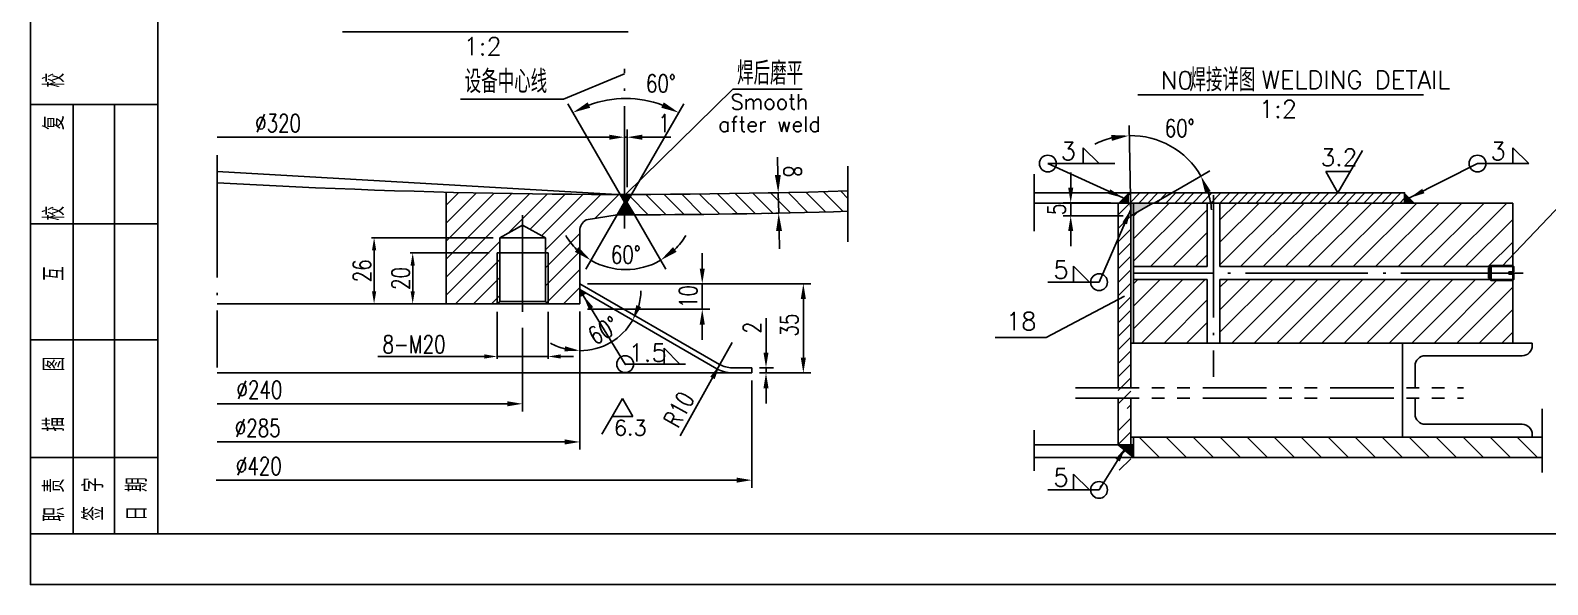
# Model space of a CAD drawing. Extents: x 1512 to 4800, y -77 to 764.
# Drawn here: x 1512.3 to 1810.2, y -76.5 to 32.4 of the extents above; entities that cross this region are included whole.
import ezdxf

# ---------------------------------------------------------------- set-up
doc = ezdxf.new("R2010")
doc.units = 0
doc.header["$MEASUREMENT"] = 0
for name, pattern in [('ACAD_ISO02W100', [15, 12, -3]), ('ACAD_ISO04W100', [30.5, 24, -3, 0.5, -3]), ('PHANTOMX2', [5, 2.5, -0.5, 0.5, -0.5, 0.5, -0.5])]:
    doc.linetypes.add(name, pattern=pattern)
doc.layers.get('0').update_dxf_attribs({"linetype": 'CONTINUOUS'})
doc.layers.get('DEFPOINTS').update_dxf_attribs({"linetype": 'CONTINUOUS'})
for name, color, linetype in [('1', 1, 'CONTINUOUS'), ('2', 2, 'ACAD_ISO04W100'), ('3', 3, 'ACAD_ISO02W100'), ('4', 6, 'PHANTOMX2')]:
    doc.layers.add(name, color=color, linetype=linetype)
doc.styles.add('ACANSTS', font='romans.shx', dxfattribs={"height": 1, "bigfont": 'gbcbig.shx'})
doc.styles.add('HZ5', font='romans.shx', dxfattribs={"width": 0.75, "bigfont": 'hz5.shx'})
doc.dimstyles.new('2', dxfattribs={"dimtxt": 3.5, "dimasz": 2.5, "dimexe": 0.5, "dimexo": 0.5, "dimtad": 1, "dimdec": 0, "dimlfac": 2, "dimzin": 0, "dimdsep": 46, "dimtxsty": 'HZ5', "dimcen": 0, "dimadec": 0, "dimazin": 0, "dimtfac": 0.857143, "dimtdec": 0, "dimtmove": 0, "dimatfit": 0, "dimfxl": 0, "dimtvp": 1.5, "dimtolj": 1, "dimtzin": 0, "dimarcsym": 0})
doc.dimstyles.get("Standard").update_dxf_attribs({"dimtxt": 3.5, "dimasz": 3, "dimexe": 2, "dimexo": 0, "dimgap": 1, "dimtad": 1, "dimdec": 0, "dimlfac": 20, "dimzin": 0, "dimdsep": 46, "dimtxsty": 'HZ5', "dimcen": 1, "dimadec": 0, "dimazin": 0, "dimtfac": 1, "dimtdec": 0, "dimtmove": 2, "dimatfit": 3, "dimfxl": 0, "dimtolj": 1, "dimtzin": 0, "dimarcsym": 0})
doc.dimstyles.new('STANDARD$0', dxfattribs={"dimtxt": 3.5, "dimasz": 3.5, "dimexe": 2, "dimexo": 0, "dimgap": 1.2, "dimtad": 1, "dimdec": 4, "dimzin": 0, "dimdsep": 46, "dimtxsty": 'HZ5', "dimcen": 0.09, "dimadec": 0, "dimazin": 0, "dimtfac": 0.857143, "dimtdec": 4, "dimtofl": 0, "dimtmove": 2, "dimatfit": 3, "dimfxl": 0, "dimtolj": 1, "dimtzin": 0, "dimarcsym": 0})
doc.dimstyles.new('STANDARD$2', dxfattribs={"dimscale": 0, "dimtxt": 3.5, "dimasz": 3.5, "dimexe": 2, "dimexo": 0, "dimgap": 1.2, "dimtad": 1, "dimtih": 1, "dimtoh": 1, "dimdec": 4, "dimzin": 0, "dimdsep": 46, "dimtxsty": 'HZ5', "dimcen": 0, "dimadec": 4, "dimazin": 0, "dimtfac": 0.857143, "dimtdec": 4, "dimtofl": 0, "dimtmove": 2, "dimatfit": 3, "dimfxl": 0, "dimtolj": 1, "dimtzin": 0, "dimarcsym": 0})

# ---------------------------------------------------------------- blocks, each defined once
blk = doc.blocks.new('*D251')
at = {"color": 0, "linetype": 'ByBlock', "ltscale": 5}
for p, q in [((1659.65, 40.45), (1659.65, 51.69)), ((1579.65, 50.19), (1656.65, 50.19))]:
    blk.add_line(p, q, dxfattribs=at)
blk.add_solid([(1656.65, 50.69), (1656.65, 49.69), (1659.65, 50.19)], dxfattribs=at)
at = {"layer": 'DEFPOINTS', "color": 0, "linetype": 'ByBlock', "ltscale": 5}
for p in [(1659.65, 50.19), (1579.65, 42.2), (1659.65, 38.95)]:
    blk.add_point(p, dxfattribs=at)
at = {"color": 0, "linetype": 'ByBlock', "ltscale": 5, "insert": (1591.64, 52.94), "char_height": 3.5, "attachment_point": 5, "style": 'HZ5'}
blk.add_mtext('\\A1;∅320', dxfattribs=at)
blk = doc.blocks.new('_NONE')
at = {"color": 0, "linetype": 'ByBlock', "ltscale": 5}
blk.add_circle((0, 0), 0.25, dxfattribs=at)
blk = doc.blocks.new('*D248')
at = {"color": 0, "linetype": 'ByBlock', "ltscale": 5}
for p, q in [((1684.65, 2.4), (1684.65, -18.66)), ((1579.48, -17.16), (1681.65, -17.16))]:
    blk.add_line(p, q, dxfattribs=at)
blk.add_solid([(1681.65, -16.66), (1681.65, -17.66), (1684.65, -17.16)], dxfattribs=at)
at = {"layer": 'DEFPOINTS', "color": 0, "linetype": 'ByBlock', "ltscale": 5}
for p in [(1684.65, 3.9), (1579.48, -17.16), (1684.65, -17.16)]:
    blk.add_point(p, dxfattribs=at)
at = {"color": 0, "linetype": 'ByBlock', "ltscale": 5, "insert": (1587.86, -14.41), "char_height": 3.5, "attachment_point": 5, "style": 'HZ5'}
blk.add_mtext('\\A1;∅420', dxfattribs=at)
blk = doc.blocks.new('*D247')
at = {"color": 0, "linetype": 'ByBlock', "ltscale": 5}
for p, q in [((1639.65, 12.76), (1639.65, -3.67)), ((1579.65, -2.17), (1636.65, -2.17))]:
    blk.add_line(p, q, dxfattribs=at)
blk.add_solid([(1636.65, -1.67), (1636.65, -2.67), (1639.65, -2.17)], dxfattribs=at)
at = {"layer": 'DEFPOINTS', "color": 0, "linetype": 'ByBlock', "ltscale": 5}
for p in [(1639.65, 14.26), (1579.65, -2.17), (1639.65, -2.17)]:
    blk.add_point(p, dxfattribs=at)
at = {"color": 0, "linetype": 'ByBlock', "ltscale": 5, "insert": (1587.98, 0.58), "char_height": 3.5, "attachment_point": 5, "style": 'HZ5'}
blk.add_mtext('\\A1;∅240', dxfattribs=at)
blk = doc.blocks.new('*D242')
at = {"color": 0, "linetype": 'ByBlock', "ltscale": 5}
for p, q in [((1650.9, 15.95), (1650.9, -11.16)), ((1579.65, -9.66), (1647.9, -9.66))]:
    blk.add_line(p, q, dxfattribs=at)
blk.add_solid([(1647.9, -9.16), (1647.9, -10.16), (1650.9, -9.66)], dxfattribs=at)
at = {"layer": 'DEFPOINTS', "color": 0, "linetype": 'ByBlock', "ltscale": 5}
for p in [(1650.9, 17.45), (1579.65, -9.66), (1650.9, -9.66)]:
    blk.add_point(p, dxfattribs=at)
at = {"color": 0, "linetype": 'ByBlock', "ltscale": 5, "insert": (1587.64, -6.91), "char_height": 3.5, "attachment_point": 5, "style": 'HZ5'}
blk.add_mtext('\\A1;∅285', dxfattribs=at)
blk = doc.blocks.new('*D246')
at = {"color": 0, "linetype": 'ByBlock', "ltscale": 5}
for p, q in [((1634.65, 15.9), (1634.65, 6.63)), ((1644.65, 15.9), (1644.65, 6.63)), ((1632.15, 7.13), (1611.21, 7.13)), ((1644.65, 7.13), (1634.65, 7.13)), ((1647.15, 7.13), (1649.65, 7.13))]:
    blk.add_line(p, q, dxfattribs=at)
for points in [[(1632.15, 7.54), (1632.15, 6.71), (1634.65, 7.13)], [(1647.15, 7.54), (1647.15, 6.71), (1644.65, 7.13)]]:
    blk.add_solid(points, dxfattribs=at)
at = {"layer": 'DEFPOINTS', "color": 0, "linetype": 'ByBlock', "ltscale": 5}
for p in [(1634.65, 16.4), (1644.65, 16.4), (1644.65, 7.13)]:
    blk.add_point(p, dxfattribs=at)
at = {"color": 0, "linetype": 'ByBlock', "ltscale": 5, "insert": (1618.33, 9.5), "char_height": 3.5, "attachment_point": 5, "style": 'HZ5'}
blk.add_mtext('\\A1;8-M20', dxfattribs=at)
blk = doc.blocks.new('*D245')
at = {"color": 0, "linetype": 'ByBlock', "ltscale": 5}
blk.add_line((1650.9, 14.9), (1650.9, 6.76), dxfattribs=at)
for start, end in [(344.3776, 358.7548), (270, 330.0003), (241.2455, 255.6227)]:
    blk.add_arc((1650.9, 20.25), 11.99, start, end, dxfattribs=at)
for points in [[(1662.9, 16.83), (1661.98, 17.22), (1661.28, 14.26)], [(1647.98, 9.13), (1647.86, 8.14), (1650.9, 8.26)]]:
    blk.add_solid(points, dxfattribs=at)
at = {"layer": 'DEFPOINTS', "color": 0, "linetype": 'ByBlock', "ltscale": 5}
for p in [(1650.9, 28.51), (1650.9, 20.25), (1650.9, 16.4), (1655, 8.99), (1677.82, 4.71)]:
    blk.add_point(p, dxfattribs=at)
at = {"color": 0, "linetype": 'ByBlock', "ltscale": 5, "insert": (1655.52, 12.25), "char_height": 3.5, "attachment_point": 5, "rotation": 30.0211, "style": 'HZ5'}
blk.add_mtext('\\A1;60°', dxfattribs=at)
blk = doc.blocks.new('*D244')
at = {"color": 0, "linetype": 'ByBlock', "ltscale": 5}
for p, q in [((1674.92, 24.4), (1674.92, 27.4)), ((1652.4, 21.4), (1676.42, 21.4)), ((1674.92, 16.4), (1674.92, 21.4)), ((1652.4, 16.4), (1676.42, 16.4)), ((1674.92, 13.4), (1674.92, 10.4))]:
    blk.add_line(p, q, dxfattribs=at)
for points in [[(1674.42, 24.4), (1675.42, 24.4), (1674.92, 21.4)], [(1674.42, 13.4), (1675.42, 13.4), (1674.92, 16.4)]]:
    blk.add_solid(points, dxfattribs=at)
at = {"layer": 'DEFPOINTS', "color": 0, "linetype": 'ByBlock', "ltscale": 5}
for p in [(1650.9, 21.4), (1674.92, 21.4), (1650.9, 16.4)]:
    blk.add_point(p, dxfattribs=at)
at = {"color": 0, "linetype": 'ByBlock', "ltscale": 5, "insert": (1672.17, 18.9), "char_height": 3.5, "attachment_point": 5, "rotation": 90, "style": 'HZ5'}
blk.add_mtext('\\A1;10', dxfattribs=at)
blk = doc.blocks.new('*D243')
at = {"color": 0, "linetype": 'ByBlock', "ltscale": 5}
for p, q in [((1652.4, 21.4), (1696.27, 21.4)), ((1694.77, 18.4), (1694.77, 6.9)), ((1686.15, 3.9), (1696.27, 3.9))]:
    blk.add_line(p, q, dxfattribs=at)
for points in [[(1694.27, 18.4), (1695.27, 18.4), (1694.77, 21.4)], [(1694.27, 6.9), (1695.27, 6.9), (1694.77, 3.9)]]:
    blk.add_solid(points, dxfattribs=at)
at = {"layer": 'DEFPOINTS', "color": 0, "linetype": 'ByBlock', "ltscale": 5}
for p in [(1650.9, 21.4), (1684.65, 3.9), (1694.77, 3.9)]:
    blk.add_point(p, dxfattribs=at)
at = {"color": 0, "linetype": 'ByBlock', "ltscale": 5, "insert": (1692.02, 13.29), "char_height": 3.5, "attachment_point": 5, "rotation": 90, "style": 'HZ5'}
blk.add_mtext('\\A1;35', dxfattribs=at)
blk = doc.blocks.new('*D250')
at = {"color": 0, "linetype": 'ByBlock', "ltscale": 5}
for p in [(1680.82, 9.9), (1670.61, -8.45)]:
    blk.add_line(p, (1678.39, 5.53), dxfattribs=at)
blk.add_solid([(1676.49, 3.16), (1677.36, 2.67), (1678.39, 5.53)], dxfattribs=at)
at = {"layer": 'DEFPOINTS', "color": 0, "linetype": 'ByBlock', "ltscale": 5}
for p in [(1680.82, 9.9), (1678.39, 5.53)]:
    blk.add_point(p, dxfattribs=at)
at = {"color": 0, "linetype": 'ByBlock', "ltscale": 5, "insert": (1670.33, -3.29), "char_height": 3.5, "attachment_point": 5, "rotation": 60.9198, "style": 'HZ5'}
blk.add_mtext('\\A1;R10', dxfattribs=at)
blk = doc.blocks.new('*D249')
at = {"color": 0, "linetype": 'ByBlock', "ltscale": 5}
for p, q in [((1687.44, 7.9), (1687.44, 14.65)), ((1686.15, 4.9), (1688.94, 4.9)), ((1686.15, 3.9), (1688.94, 3.9)), ((1687.44, 3.9), (1687.44, 4.9)), ((1687.44, 0.9), (1687.44, -2.1))]:
    blk.add_line(p, q, dxfattribs=at)
for points in [[(1686.94, 7.9), (1687.94, 7.9), (1687.44, 4.9)], [(1686.94, 0.9), (1687.94, 0.9), (1687.44, 3.9)]]:
    blk.add_solid(points, dxfattribs=at)
at = {"layer": 'DEFPOINTS', "color": 0, "linetype": 'ByBlock', "ltscale": 5}
for p in [(1684.65, 4.9), (1684.65, 3.9), (1687.44, 4.9)]:
    blk.add_point(p, dxfattribs=at)
at = {"color": 0, "linetype": 'ByBlock', "ltscale": 5, "insert": (1684.69, 12.78), "char_height": 3.5, "attachment_point": 5, "rotation": 90, "style": 'HZ5'}
blk.add_mtext('\\A1;2', dxfattribs=at)
blk = doc.blocks.new('*D258')
at = {"color": 0, "linetype": 'ByBlock', "ltscale": 5}
for p, q in [((1658.78, 38.95), (1648.5, 56.75)), ((1661.01, 38.95), (1671.29, 56.75))]:
    blk.add_line(p, q, dxfattribs=at)
blk.add_arc((1659.9, 37.02), 20.79, 69.6589, 110.3411, dxfattribs=at)
for points in [[(1652.92, 55.98), (1652.42, 57.04), (1649.5, 55.02)], [(1667.37, 57.04), (1666.87, 55.98), (1670.29, 55.02)]]:
    blk.add_solid(points, dxfattribs=at)
at = {"layer": 'DEFPOINTS', "color": 0, "linetype": 'ByBlock', "ltscale": 5}
for p in [(1656.29, 57.49), (1658.78, 38.95), (1661.01, 38.95), (1659.65, 37.45), (1660.15, 37.45)]:
    blk.add_point(p, dxfattribs=at)
at = {"color": 0, "linetype": 'ByBlock', "ltscale": 5, "insert": (1666.8, 60.76), "char_height": 3.5, "attachment_point": 5, "style": 'HZ5'}
blk.add_mtext('\\A1;60°', dxfattribs=at)
blk = doc.blocks.new('*D257')
at = {"color": 0, "linetype": 'ByBlock', "ltscale": 5}
for p, q in [((1659.65, 40.18), (1659.65, 51.69)), ((1660.15, 40.37), (1660.15, 51.69)), ((1656.65, 50.19), (1653.65, 50.19)), ((1659.65, 50.19), (1660.15, 50.19)), ((1663.15, 50.19), (1668.77, 50.19))]:
    blk.add_line(p, q, dxfattribs=at)
for points in [[(1656.65, 50.69), (1656.65, 49.69), (1659.65, 50.19)], [(1663.15, 50.69), (1663.15, 49.69), (1660.15, 50.19)]]:
    blk.add_solid(points, dxfattribs=at)
at = {"layer": 'DEFPOINTS', "color": 0, "linetype": 'ByBlock', "ltscale": 5}
for p in [(1659.65, 50.19), (1660.15, 38.87), (1659.65, 38.68)]:
    blk.add_point(p, dxfattribs=at)
at = {"color": 0, "linetype": 'ByBlock', "ltscale": 5, "insert": (1667.46, 52.94), "char_height": 3.5, "attachment_point": 5, "style": 'HZ5'}
blk.add_mtext('\\A1;1', dxfattribs=at)
blk = doc.blocks.new('*D264')
at = {"color": 0, "linetype": 'ByBlock', "ltscale": 5}
for p, q in [((1658.2, 34.95), (1652.04, 24.28)), ((1661.59, 34.95), (1667.75, 24.28))]:
    blk.add_line(p, q, dxfattribs=at)
for start, end in [(210.6716, 225.3358), (314.6642, 329.3284), (240, 300)]:
    blk.add_arc((1659.9, 37.89), 13.71, start, end, dxfattribs=at)
for points in [[(1650.61, 28.6), (1649.9, 27.67), (1653.04, 26.01)], [(1669.89, 27.67), (1669.18, 28.6), (1666.75, 26.01)]]:
    blk.add_solid(points, dxfattribs=at)
at = {"layer": 'DEFPOINTS', "color": 0, "linetype": 'ByBlock', "ltscale": 5}
for p in [(1659.65, 37.45), (1660.15, 37.45), (1658.2, 34.95), (1661.59, 34.95), (1657.52, 24.38)]:
    blk.add_point(p, dxfattribs=at)
at = {"color": 0, "linetype": 'ByBlock', "ltscale": 5, "insert": (1659.9, 27.12), "char_height": 3.5, "attachment_point": 5, "style": 'HZ5'}
blk.add_mtext('\\A1;60°', dxfattribs=at)
blk = doc.blocks.new('*D265')
at = {"color": 0, "linetype": 'ByBlock', "ltscale": 5}
for p, q in [((1633.1, 27.45), (1617.57, 27.45)), ((1618.07, 24.95), (1618.07, 19.95)), ((1624.15, 17.45), (1617.57, 17.45))]:
    blk.add_line(p, q, dxfattribs=at)
for points in [[(1617.65, 24.95), (1618.49, 24.95), (1618.07, 27.45)], [(1617.65, 19.95), (1618.49, 19.95), (1618.07, 17.45)]]:
    blk.add_solid(points, dxfattribs=at)
at = {"layer": 'DEFPOINTS', "color": 0, "linetype": 'ByBlock', "ltscale": 5}
for p in [(1633.6, 27.45), (1618.07, 17.45), (1624.65, 17.45)]:
    blk.add_point(p, dxfattribs=at)
at = {"color": 0, "linetype": 'ByBlock', "ltscale": 5, "insert": (1615.7, 22.45), "char_height": 3.5, "attachment_point": 5, "rotation": 90, "style": 'HZ5'}
blk.add_mtext('\\A1;20', dxfattribs=at)
blk = doc.blocks.new('*D252')
at = {"color": 0, "linetype": 'ByBlock', "ltscale": 5}
for p, q in [((1633.85, 30.45), (1609.99, 30.45)), ((1610.49, 19.95), (1610.49, 27.95)), ((1624.15, 17.45), (1609.99, 17.45))]:
    blk.add_line(p, q, dxfattribs=at)
for points in [[(1610.08, 27.95), (1610.91, 27.95), (1610.49, 30.45)], [(1610.08, 19.95), (1610.91, 19.95), (1610.49, 17.45)]]:
    blk.add_solid(points, dxfattribs=at)
at = {"layer": 'DEFPOINTS', "color": 0, "linetype": 'ByBlock', "ltscale": 5}
for p in [(1610.49, 30.45), (1634.35, 30.45), (1624.65, 17.45)]:
    blk.add_point(p, dxfattribs=at)
at = {"color": 0, "linetype": 'ByBlock', "ltscale": 5, "insert": (1608.12, 23.95), "char_height": 3.5, "attachment_point": 5, "rotation": 90, "style": 'HZ5'}
blk.add_mtext('\\A1;26', dxfattribs=at)
blk = doc.blocks.new('*D263')
at = {"color": 0, "linetype": 'ByBlock', "ltscale": 5}
for p, q in [((1689.76, 42.78), (1689.69, 46.28)), ((1689.84, 39.28), (1687.84, 39.24)), ((1689.84, 39.28), (1689.93, 35.28)), ((1689.93, 35.28), (1687.93, 35.24)), ((1690, 31.78), (1690.08, 28.28))]:
    blk.add_line(p, q, dxfattribs=at)
for points in [[(1690.35, 42.79), (1689.18, 42.77), (1689.84, 39.28)], [(1690.58, 31.79), (1689.42, 31.77), (1689.93, 35.28)]]:
    blk.add_solid(points, dxfattribs=at)
at = {"layer": 'DEFPOINTS', "color": 0, "linetype": 'ByBlock', "ltscale": 5}
for p in [(1689.84, 39.28), (1689.93, 35.28), (1689.93, 35.28)]:
    blk.add_point(p, dxfattribs=at)
at = {"color": 0, "linetype": 'ByBlock', "ltscale": 5, "insert": (1692.67, 43.48), "char_height": 3.5, "attachment_point": 5, "rotation": 271.2357, "style": 'HZ5'}
blk.add_mtext('\\A1;8', dxfattribs=at)
blk = doc.blocks.new('*D277')
at = {"color": 0, "linetype": 'ByBlock', "ltscale": 5}
for p, q in [((1592.78, 178.18), (1592.78, 181.18)), ((1600.58, 175.18), (1591.28, 175.18)), ((1592.78, 175.18), (1592.78, 172.68)), ((1603.08, 172.68), (1591.28, 172.68)), ((1592.78, 169.68), (1592.78, 166.68))]:
    blk.add_line(p, q, dxfattribs=at)
for points in [[(1592.28, 178.18), (1593.28, 178.18), (1592.78, 175.18)], [(1592.28, 169.68), (1593.28, 169.68), (1592.78, 172.68)]]:
    blk.add_solid(points, dxfattribs=at)
at = {"layer": 'DEFPOINTS', "color": 0, "linetype": 'ByBlock', "ltscale": 5}
for p in [(1602.08, 175.18), (1592.78, 172.68), (1604.58, 172.68)]:
    blk.add_point(p, dxfattribs=at)
at = {"color": 0, "linetype": 'ByBlock', "ltscale": 5, "insert": (1590.03, 173.93), "char_height": 3.5, "attachment_point": 5, "rotation": 90, "style": 'HZ5'}
blk.add_mtext('\\A1;5', dxfattribs=at)
blk = doc.blocks.new('*D276')
at = {"color": 0, "linetype": 'ByBlock', "ltscale": 5}
for p, q in [((1604.58, 172.68), (1604.23, 190.41)), ((1617.21, 179.81), (1620.08, 181.47))]:
    blk.add_line(p, q, dxfattribs=at)
for start, end in [(103.7916, 116.4375), (30.0002, 91.1458), (4.7084, 17.3543)]:
    blk.add_arc((1604.59, 172.52), 15.89, start, end, dxfattribs=at)
for points in [[(1600.72, 188.53), (1600.87, 187.38), (1604.27, 188.41)], [(1619.22, 177.03), (1620.29, 177.5), (1618.35, 180.47)]]:
    blk.add_solid(points, dxfattribs=at)
at = {"layer": 'DEFPOINTS', "color": 0, "linetype": 'ByBlock', "ltscale": 5}
for p in [(1614.72, 184.76), (1617.21, 179.81), (1609.19, 175.18), (1604.58, 172.68), (1605.08, 147.68)]:
    blk.add_point(p, dxfattribs=at)
at = {"color": 0, "linetype": 'ByBlock', "ltscale": 5, "insert": (1614.18, 189.86), "char_height": 3.5, "attachment_point": 5, "style": 'HZ5'}
blk.add_mtext('\\A1;60°', dxfattribs=at)

msp = doc.modelspace()

# ---------------------------------------------------------------- hatches: boundary and pattern name
at = {"ltscale": 5}
h = msp.add_hatch(dxfattribs=at)
h.set_pattern_fill('ANSI31', color=256, scale=20, style=0)
h.set_pattern_definition([(45, (-86.0133, 382.8414), (-1.767767, 1.767767), [])])
h.paths.add_polyline_path([(1593.9260892, -21.3790499), (1603.9260892, -21.3790499), (1603.9260892, -11.3790499), (1604.4260892, -11.3790499), (1604.4260892, -8.3790499), (1608.9260892, -5.9255499), (1613.4260892, -8.3790499), (1613.4260892, -11.3790499), (1613.9260892, -11.3790499), (1613.9260892, -21.3790499), (1620.1760892, -21.3790499), (1620.1760892, -7.0404128, -0.2679491924), (1621.4260892, -4.8753493), (1627.4831416, -3.8783084), (1628.9260892, -1.3790499), (1628.0599091, 0.1212181, -0.0060960517), (1593.9260892, 0.5585185)])
h.paths.add_polyline_path([(1603.9260892, -21.3790499), (1604.4260892, -20.8790499), (1604.4260892, -11.3790499), (1603.9260892, -11.3790499)], flags=17)
h.paths.add_polyline_path([(1613.9260892, -11.3790499), (1613.4260892, -11.3790499), (1613.4260892, -20.8790499), (1613.9260892, -21.3790499)], flags=17)
h = msp.add_hatch(dxfattribs=at)
h.set_pattern_fill('ANSI37', color=256, style=0)
h.set_pattern_definition([(45, (-86.01328, 382.84138), (-0.088388348, 0.088388348), []), (135, (-86.01328, 382.84138), (-0.088388348, -0.088388348), [])])
h.paths.add_polyline_path([(1628.9260892, 0.1209501, -0.000154675), (1628.0599091, 0.1212181), (1628.9260892, -1.3790499)])
h.paths.add_polyline_path([(1628.9260892, -1.3790499), (1627.4831416, -3.8783084, 0.0002569352), (1628.9260892, -3.8790499)])
h.paths.add_polyline_path([(1629.4260892, -1.3790499), (1628.9260892, -1.3790499), (1628.9260892, -3.8790499, 0.0003459046), (1630.8686889, -3.877706)])
h.paths.add_polyline_path([(1630.003869, -0.3783059), (1630.2924996, 0.1216169, -0.0002440019), (1628.9260892, 0.1209501), (1628.9260892, -1.3790499), (1629.4260892, -1.3790499)])
h = msp.add_hatch(dxfattribs=at)
h.set_pattern_fill('ANSI31', color=256, scale=20, angle=90, style=0)
h.set_pattern_definition([(135, (-86.0133, 382.8414), (-1.767767, -1.767767), [])])
h.paths.add_polyline_path([(1672.8022624, -3.1932989), (1672.8022624, 0.8086614, -0.0075924581), (1630.2924996, 0.1216169), (1629.4260892, -1.3790499), (1630.8686889, -3.877706, 0.0074682153)])
at = {"ltscale": 10}
h = msp.add_hatch(dxfattribs=at)
h.set_pattern_fill('ANSI31', color=256, scale=10, style=0)
h.set_pattern_definition([(45, (-1842.1135, -1521.2012), (-0.88388348, 0.88388348), [])])
h.paths.add_polyline_path([(1782.098257, 0.4356896), (1727.848257, 0.4356896), (1727.848257, -1.5643104), (1782.098257, -1.5643104)])
at = {"ltscale": 5}
h = msp.add_hatch(dxfattribs=at)
h.set_pattern_fill('ANSI31', color=256, scale=15, style=0)
h.set_pattern_definition([(45, (123.7651, -176.7432), (-1.3258252, 1.3258252), [])])
h.paths.add_polyline_path([(1728.348257, -1.5643104), (1725.848257, -1.5643104), (1725.848257, -41.8953918), (1728.348257, -41.8953918)])
h.paths.add_polyline_path([(1725.848257, -54.0643104), (1728.348257, -54.0643104), (1728.348257, -43.8953918), (1725.848257, -43.8953918)])
h = msp.add_hatch(dxfattribs=at)
h.set_pattern_fill('ANSI31', color=256, scale=25, style=0)
h.set_pattern_definition([(45, (253.759, 191.276), (-2.209709, 2.209709), [])])
h.paths.add_polyline_path([(1732.678357, -1.5643104), (1728.848257, -3.7756335), (1728.848257, -14.0643104), (1743.348257, -14.0643104), (1743.348257, -1.5643104)])
h.paths.add_polyline_path([(1745.848257, -1.5643104), (1745.848257, -14.0643104), (1798.823257, -14.0643104), (1799.073257, -13.8143104), (1801.4239035, -13.8143104), (1803.348257, -11.7829406), (1803.348257, -1.5643104)])
h.paths.add_polyline_path([(1803.348257, -29.0643104), (1803.348257, -16.8143104), (1799.073257, -16.8143104), (1798.823257, -16.5643104), (1745.848257, -16.5643104), (1745.848257, -29.0643104)])
h.paths.add_polyline_path([(1743.348257, -29.0643104), (1743.348257, -16.5643104), (1728.848257, -16.5643104), (1728.848257, -29.0643104)])
h = msp.add_hatch(dxfattribs=at)
h.set_pattern_fill('ANSI31', color=256, scale=30, angle=90, style=0)
h.set_pattern_definition([(135, (123.765, -170.2088), (-2.6516504, -2.6516504), [])])
h.paths.add_polyline_path([(1728.848257, -47.5299417), (1728.848257, -51.5299417), (1809.1151503, -51.5299417), (1809.1151503, -47.5299417)])
msp.add_hatch(color=256, dxfattribs=at).paths.add_polyline_path([(1728.848257, -49.0299417), (1725.848257, -49.0299417), (1728.848257, -51.5299417)])

# ---------------------------------------------------------------- linework, layer by layer
for p, q in [((1512.2763814, -76.5267093), (1512.2763814, 764.4732907)), ((1537.2763814, 17.7799688), (1512.308233, 17.7799688)), ((1520.6642483, 17.7799688), (1520.6642483, -66.5267093)), ((1528.8074501, 17.7799688), (1528.8074501, -66.5267093)), ((1537.2763814, -5.656637), (1512.308233, -5.656637)), ((1537.2763814, -28.4422256), (1512.308233, -28.4422256)), ((1537.2763814, -51.5533221), (1512.308233, -51.5533221)), ((1537.2763814, -66.5267093), (1512.308233, -66.5267093))]:
    msp.add_line(p, q)
at = {"ltscale": 10}
for p, q in [((1573.5454937, 32.0257601), (1629.6619884, 32.0257601)), ((1629.0855061, 0.0678451), (1650.1903644, 20.8163722)), ((1650.1903644, 20.8163722), (1663.8410746, 20.8163722)), ((1729.7136114, 19.6956933), (1785.8301061, 19.6956933)), ((1722.1130971, 6.1797388), (1718.9880971, 9.3047388)), ((1718.9880971, 9.3047388), (1718.9880971, 6.1797388)), ((1806.4979554, 6.1797388), (1803.3729554, 9.3047388)), ((1803.3729554, 9.3047388), (1803.3729554, 6.1797388)), ((1712.0471896, 6.1797388), (1725.2212785, 6.1797388)), ((1769.0239238, 0.4356896), (1773.823894, 8.7492379)), ((1796.4320479, 6.1797388), (1806.4979554, 6.1797388)), ((1801.210757, -14.0393104), (1821.6985371, 7.587828)), ((1732.9539919, -1.5643104), (1742.1219052, 3.7288198)), ((1769.0239238, 0.4356896), (1766.6239387, 4.5924637)), ((1766.6239387, 4.5924637), (1771.4239089, 4.5924637)), ((1603.9260892, -11.3790499), (1603.9260892, -21.3790499)), ((1613.9260892, -11.3790499), (1613.9260892, -21.3790499)), ((1720.2051433, -17.1050669), (1717.0801433, -13.9800669)), ((1717.0801433, -13.9800669), (1717.0801433, -17.1050669)), ((1803.573257, -14.0393104), (1798.848257, -14.0393104)), ((1712.0471896, -17.1050669), (1722.1130971, -17.1050669)), ((1803.573257, -16.5893104), (1798.848257, -16.5893104)), ((1639.8274547, -33.2205775), (1636.7024547, -30.0955775)), ((1636.7024547, -30.0955775), (1636.7024547, -33.2205775)), ((1629.0757574, -33.2205775), (1640.906227, -33.2205775)), ((1626.5230643, -43.4818838), (1628.5437902, -39.9818838)), ((1628.5437902, -39.9818838), (1630.5645162, -43.4818838)), ((1624.5023383, -46.9818838), (1626.5230643, -43.4818838)), ((1630.5645162, -43.4818838), (1626.5230643, -43.4818838)), ((1717.0801433, -54.794136), (1717.0801433, -57.919136)), ((1720.2051433, -57.919136), (1717.0801433, -54.794136)), ((1712.0471896, -57.919136), (1722.1130971, -57.919136))]:
    msp.add_line(p, q, dxfattribs=at)
at = {"ltscale": 5}
for p, q in [((1628.9260892, 23.8182434), (1616.9700516, 18.8134219)), ((1596.7214924, 18.8134219), (1616.9700516, 18.8134219)), ((1672.8022624, 5.6572621), (1672.8022624, -9.1930511)), ((1628.9260892, -1.3790499), (1629.4260892, -1.3790499)), ((1727.098257, -19.8777202), (1711.7333336, -27.9701992)), ((1725.848257, -49.0299417), (1728.848257, -51.5299417))]:
    msp.add_line(p, q, dxfattribs=at)
msp.add_lwpolyline([(2106.2763814, -76.5267093), (1512.2763814, -76.5267093), (1512.2763814, 764.4732907), (2106.2763814, 764.4732907)], close=True)
for centre in [(1712.0471896, 6.1797388), (1796.4320479, 6.1797388), (1722.1130971, -17.1050669), (1629.0757574, -33.2205775), (1722.1130971, -57.919136)]:
    msp.add_circle(centre, 1.65, dxfattribs=at)
at = {"ltscale": 10}
for p in [(1728.348257, -4.0643104), (1722.4352825, -16.42581), (1722.4352825, -16.42581), (1722.4352825, -57.2398791), (1722.4352825, -57.2398791)]:
    msp.add_point(p, dxfattribs=at)
at = {"ltscale": 5}
msp.add_point((1629.0757574, -33.2205775), dxfattribs=at)
msp.add_point((1629.0757574, -33.2205775), dxfattribs=at)
at = {"layer": '1'}
for p, q in [((1548.9260892, 4.6245776), (1627.4833145, 0.1216935)), ((1593.9260892, 0.5585185), (1593.9260892, -21.3790499)), ((1628.0599091, 0.1212181), (1628.9260892, -1.3790499)), ((1630.2922693, 0.1212181), (1629.4260892, -1.3790499)), ((1628.9260892, -1.3790499), (1627.4831416, -3.8783084)), ((1628.3483094, -0.3783059), (1628.9260892, -1.3790499)), ((1630.003869, -0.3783059), (1629.4260892, -1.3790499)), ((1629.4260892, -1.3790499), (1630.8690367, -3.8783084)), ((1608.9260892, -5.9255499), (1604.4260892, -8.3790499)), ((1604.4260892, -8.3790499), (1608.9260892, -5.9255499)), ((1608.9260892, -5.9255499), (1613.4260892, -8.3790499)), ((1608.9260892, -5.9255499), (1613.4260892, -8.3790499)), ((1627.4831416, -3.8783084), (1621.4260892, -4.8753493)), ((1613.4260892, -8.3790499), (1604.4260892, -8.3790499)), ((1604.4260892, -8.3790499), (1604.4260892, -20.8790499)), ((1613.4260892, -8.3790499), (1613.4260892, -20.8790499)), ((1620.1760892, -7.0404128), (1620.1760892, -21.3790499)), ((1613.9260892, -11.3790499), (1603.9260892, -11.3790499)), ((1620.1760892, -21.3790499), (1548.9260892, -21.3790499)), ((1604.4260892, -20.8790499), (1603.9260892, -21.3790499)), ((1613.4260892, -20.8790499), (1604.4260892, -20.8790499)), ((1613.4260892, -20.8790499), (1613.9260892, -21.3790499))]:
    msp.add_line(p, q, dxfattribs=at)
at = {"layer": '1', "ltscale": 10}
for p, q in [((1782.098257, 0.4356896), (1709.384228, 0.4356896)), ((1782.098257, 0.4356896), (1782.098257, -1.5643104)), ((1803.348257, -1.5643104), (1709.384228, -1.5643104)), ((1725.848257, -37.8742404), (1725.848257, -1.5643104)), ((1725.848257, -29.0643104), (1725.848257, -1.5643104)), ((1725.848257, -1.5643104), (1728.348257, -1.5643104)), ((1728.348257, -1.5643104), (1728.348257, -37.8742404)), ((1728.348257, -29.0643104), (1728.348257, -1.5643104)), ((1728.348257, -4.0643104), (1732.678357, -1.5643104)), ((1728.848257, -29.0643104), (1728.848257, -1.5643104)), ((1743.348257, -14.0643104), (1743.348257, -1.5643104)), ((1743.348257, -1.5643104), (1745.848257, -1.5643104)), ((1745.848257, -1.5643104), (1745.848257, -14.0643104)), ((1803.348257, -29.0643104), (1803.348257, -1.5643104)), ((1743.348257, -14.0643104), (1728.848257, -14.0643104)), ((1803.348257, -14.0643104), (1745.848257, -14.0643104)), ((1799.073257, -13.8143104), (1798.573257, -14.3143104)), ((1798.573257, -14.3143104), (1798.573257, -16.3143104)), ((1798.848257, -16.5893104), (1798.848257, -14.0393104)), ((1803.348257, -13.8143104), (1799.073257, -13.8143104)), ((1799.073257, -13.8143104), (1799.073257, -16.8143104)), ((1803.573257, -14.0393104), (1803.348257, -13.8143104)), ((1803.348257, -15.0643104), (1803.348257, -13.8143104)), ((1803.573257, -15.0643104), (1803.573257, -14.0393104)), ((1620.1760892, -17.4290499), (1647.5945892, -33.2590499)), ((1743.348257, -16.5643104), (1728.848257, -16.5643104)), ((1743.348257, -29.0643104), (1743.348257, -16.5643104)), ((1803.348257, -16.5643104), (1745.848257, -16.5643104)), ((1745.848257, -16.5643104), (1745.848257, -29.0643104)), ((1799.073257, -16.8143104), (1798.573257, -16.3143104)), ((1799.073257, -16.8143104), (1803.348257, -16.8143104)), ((1802.573257, -15.5643104), (1802.573257, -15.0643104)), ((1802.573257, -15.0643104), (1803.573257, -15.0643104)), ((1803.573257, -15.5643104), (1802.573257, -15.5643104)), ((1803.348257, -16.8143104), (1803.348257, -15.5643104)), ((1803.573257, -16.5893104), (1803.348257, -16.8143104)), ((1803.573257, -16.5893104), (1803.573257, -15.5643104)), ((1620.1760892, -18.5835499), (1647.0950892, -34.1250499)), ((1728.348257, -29.0643104), (1807.1800494, -29.0643104)), ((1781.6639255, -29.0853536), (1781.6639255, -47.5299417)), ((1807.1800494, -29.5643104), (1807.1800494, -29.0643104)), ((1786.1639255, -31.5643104), (1805.1800494, -31.5643104)), ((1653.9260892, -34.9290499), (1548.9260892, -34.9290499)), ((1653.9260892, -33.9290499), (1650.0945892, -33.9290499)), ((1653.9260892, -33.9290499), (1653.9260892, -34.9290499)), ((1784.1639255, -37.8742404), (1784.1639255, -33.5643104)), ((1784.1639255, -43.0299417), (1784.1639255, -39.8742404)), ((1728.348257, -47.5299417), (1809.1151503, -47.5299417)), ((1728.848257, -51.5299417), (1728.848257, -47.5299417)), ((1786.1639255, -45.0299417), (1805.1800494, -45.0299417)), ((1807.1800494, -47.0299417), (1807.1800494, -47.5299417)), ((1709.384228, -49.0299417), (1728.848257, -49.0299417)), ((1709.384228, -51.5299417), (1809.1151503, -51.5299417))]:
    msp.add_line(p, q, dxfattribs=at)
at = {"layer": '1', "ltscale": 500}
msp.add_line((1711.7333336, -27.9701992), (1701.7333336, -27.9701992), dxfattribs=at)
at = {"layer": '1', "ltscale": 10}
for points in [[(2096.2763814, -66.5267093), (1537.2763814, -66.5267093), (1537.2763814, 754.4732907), (2096.2763814, 754.4732907)], [(1727.848257, 0.4356896), (1782.098257, 0.4356896), (1782.098257, -1.5643104), (1727.848257, -1.5643104)]]:
    msp.add_lwpolyline(points, close=True, dxfattribs=at)
for points in [[(1725.848257, -49.0299417), (1725.848257, -39.8742404)], [(1728.348257, -39.8742404), (1728.348257, -49.0299417)]]:
    msp.add_lwpolyline(points, dxfattribs=at)
at = {"layer": '1'}
for centre, radius, start, end in [((1628.9260892, 1400.1209501), 1400, 266.7241710402, 271.7959508995), ((1622.6760892, -7.0404128), 2.5, 120, 180), ((1628.9260892, 1400.1209501), 1404, 269.9411148001, 271.790832561)]:
    msp.add_arc(centre, radius, start, end, dxfattribs=at)
at = {"layer": '1', "ltscale": 10}
for centre, radius, start, end in [((1805.1800494, -29.5643104), 2, 270, 0), ((1786.1639255, -33.5643104), 2, 90, 180), ((1650.0949585, -28.9290499), 6, 239.999941667, 270), ((1650.0948094, -28.9290499), 5, 240.000122222, 270), ((1786.1639255, -43.0299417), 2, 180, 270), ((1805.1800494, -47.0299417), 2, 0, 90)]:
    msp.add_arc(centre, radius, start, end, dxfattribs=at)
for points in [[(1727.848257, 0.4356896), (1725.848257, -1.5643104), (1727.848257, -1.5643104)], [(1782.098257, 0.4356896), (1784.098257, -1.5643104), (1782.098257, -1.5643104)], [(1728.348257, -1.5643104), (1728.348257, -4.0643104), (1732.678357, -1.5643104)], [(1621.4751392, -19.3335499), (1620.1760892, -18.5835499), (1620.1760892, -20.0835499)]]:
    msp.add_solid(points, dxfattribs=at)
at = {"layer": '2'}
for p, q in [((1628.9260892, -6.5482961), (1628.9260892, 24.7893067)), ((1548.9260892, 7.8146781), (1548.9260892, -33.8730451)), ((1744.598257, -0.0358104), (1744.598257, -35.7246065)), ((1608.9260892, -3.9415499), (1608.9260892, -22.9150499)), ((1805.396657, -15.3143104), (1728.848257, -15.3143104)), ((1797.396657, -15.3143104), (1805.396657, -15.3143104))]:
    msp.add_line(p, q, dxfattribs=at)
at = {"layer": '3', "ltscale": 200}
msp.add_line((1608.9260892, -3.9415499), (1608.9260892, -22.9150499), dxfattribs=at)
at = {"layer": '4', "ltscale": 5}
for p, q in [((1709.384228, -7.0774247), (1709.384228, 4.0782695)), ((1717.4665851, -37.8742404), (1793.6510627, -37.8742404)), ((1717.4665851, -39.8742404), (1793.6510627, -39.8742404)), ((1809.1151503, -42.0098187), (1809.1151503, -56.6755988)), ((1709.384228, -54.1512817), (1709.384228, -46.1980225))]:
    msp.add_line(p, q, dxfattribs=at)

# ---------------------------------------------------------------- texts
at = {"ltscale": 500, "style": 'ACANSTS'}
for s, height, p in [('1:2', 3.5, (1597.3252313, 27.4631278)), ('N0', 3.5, (1734.2184664, 20.7700955)), ('焊接详图', 4.5, (1739.8522211, 20.3659221)), ('WELDING DETAIL', 3.5, (1754.0322069, 20.8928931)), ('1:2', 3.5, (1753.493349, 15.133061)), ('18', 3.5, (1703.8234034, -26.519636))]:
    msp.add_text(s, height=height, dxfattribs=at).set_placement(p)
at = {"style": 'ACANSTS'}
for s, p in [('职 责   描   图     互   校     复  校', (1518.9266368, -64.1439716)), ('签 字', (1526.6353392, -63.9562533)), ('日 期', (1535.1821616, -63.9562533))]:
    msp.add_text(s, height=4, rotation=90, dxfattribs=at).set_placement(p)
at = {"ltscale": 10, "style": 'ACANSTS'}
for s, height, p in [('设备中心线', 4.5, (1597.5512109, 20.0390969)), ('3.2', 3.35997914, (1765.6206377, 5.7156568)), ('6.3', 3, (1626.8645541, -47.2103954))]:
    msp.add_text(s, height=height, dxfattribs=at).set_placement(p)
at = {"style": 'ACANSTS'}
for s, p in [('3', (1714.5790514, 6.8774229)), ('3', (1798.9639097, 6.8774229)), ('5', (1713.1413296, -16.4073828)), ('1.5', (1629.7291246, -32.7119339)), ('5', (1713.1413296, -57.2214519))]:
    msp.add_text(s, height=3.5, dxfattribs=at).set_placement(p)
at = {"ltscale": 10, "attachment_point": 5, "style": 'ACANSTS'}
for s, insert, char_height in [('焊后磨平', (1657.5142623, 23.9222237), 4.5), ('Smooth ', (1657.4082303, 18.3048961), 3), ('after weld', (1657.4082303, 13.9039164), 3)]:
    msp.add_mtext(s, dxfattribs=dict(at, insert=insert, char_height=char_height))

# ---------------------------------------------------------------- dimensions: what is measured, and where the dimension line sits
at = {"ltscale": 5}
for base, line1, line2, dimstyle, override, picture, middle, set_off in [((1625.5665798, 18.6584821), ((1630.2922693, 0.1212181), (1629.4260892, -1.3790499)), ((1628.0599091, 0.1212181), (1628.9260892, -1.3790499)), 'STANDARD$2', {"dimscale": 1, "dimtxsty": 'ACANSTS', "dimtofl": 1}, '*D258', (1636.0832188, 21.9242732), (-30.7204824, -38.8330347)), ((1738.4839207, 8.0186556), ((1732.9539919, -1.5643104), (1740.9717412, 3.0647681)), ((1728.348257, -4.0643104), (1728.848257, -29.0643104)), 'STANDARD$0', {"dimtih": 1, "dimtoh": 1, "dimtxsty": 'ACANSTS', "dimadec": 4, "dimtofl": 1}, '*D276', (1737.9479312, 13.118228), (123.7651255, -176.7431559))]:
    dim = msp.add_angular_dim_2l(base=base, line1=line1, line2=line2, text='60%%d', dimstyle=dimstyle, override=override, dxfattribs=at)
    dim.commit()
    dim.dimension.update_dxf_attribs({"geometry": picture, "text_midpoint": middle, "dimtype": 162, "insert": set_off})
at = {"ltscale": 10}
for base, p1, p2, text, dimstyle, override, picture, middle in [((1628.9260892, 11.3555441), (1548.9260892, 3.3709501), (1628.9260892, 0.1209501), '%%C320', 'Standard', {"dimasz": 3, "dimexe": 1.5, "dimexo": 1.5, "dimgap": 1, "dimtad": 1, "dimtih": 0, "dimtoh": 0, "dimlfac": 20, "dimtxsty": 'ACANSTS', "dimblk1": 'NONE', "dimsah": 1, "dimcen": 1, "dimse1": 1, "dimtofl": 1, "dimtmove": 0}, '*D251', (1560.918437, 11.3555441)), ((1628.9260892, 11.3555441), (1629.4260892, 0.032591), (1628.9260892, -0.1548895), '1', 'Standard', {"dimasz": 3, "dimexe": 1.5, "dimexo": 1.5, "dimgap": 1, "dimtad": 1, "dimtih": 0, "dimtoh": 0, "dimlfac": 5, "dimtxsty": 'ACANSTS', "dimcen": 1, "dimtofl": 1, "dimtmove": 0}, '*D257', (1636.7385892, 11.3555441)), ((1620.1760892, -48.4884357), (1548.9260892, -48.4884357), (1620.1760892, -21.3790499), '%%C285', 'Standard', {"dimasz": 3, "dimexe": 1.5, "dimexo": 1.5, "dimgap": 1, "dimtad": 1, "dimtih": 0, "dimtoh": 0, "dimlfac": 20, "dimtxsty": 'ACANSTS', "dimblk1": 'NONE', "dimsah": 1, "dimcen": 1, "dimse1": 1, "dimtofl": 1, "dimtmove": 0}, '*D242', (1556.914996, -48.4884357)), ((1613.9260892, -31.7054668), (1603.9260892, -22.4290499), (1613.9260892, -22.4290499), '8-M20', '2', {"dimtxsty": 'ACANSTS'}, '*D246', (1587.6135892, -31.7054668)), ((1608.9260892, -41.000356), (1548.9260892, -41.000356), (1608.9260892, -24.5709499), '%%C240', 'Standard', {"dimasz": 3, "dimexe": 1.5, "dimexo": 1.5, "dimgap": 1, "dimtad": 1, "dimtih": 0, "dimtoh": 0, "dimlfac": 20, "dimtxsty": 'ACANSTS', "dimblk1": 'NONE', "dimsah": 1, "dimcen": 1, "dimse1": 1, "dimtofl": 1, "dimtmove": 0}, '*D247', (1557.2585438, -41.000356)), ((1653.9260892, -55.9936763), (1548.758944, -55.9936763), (1653.9260892, -34.9290499), '%%C420', 'Standard', {"dimasz": 3, "dimexe": 1.5, "dimexo": 1.5, "dimgap": 1, "dimtad": 1, "dimtih": 0, "dimtoh": 0, "dimlfac": 20, "dimtxsty": 'ACANSTS', "dimblk1": 'NONE', "dimsah": 1, "dimcen": 1, "dimse1": 1, "dimtofl": 1, "dimtmove": 0}, '*D248', (1557.1428794, -55.9936763))]:
    dim = msp.add_linear_dim(base=base, p1=p1, p2=p2, text=text, dimstyle=dimstyle, override=override, dxfattribs=at)
    dim.commit()
    dim.dimension.update_dxf_attribs({"geometry": picture, "text_midpoint": middle, "dimtype": 160, "insert": (-30.7204824, -38.8330347)})
at = {"ltscale": 5}
dim = msp.add_linear_dim(base=(1659.2048866, -3.5525142), p1=(1659.1186223, 0.4465555), p2=(1659.2048866, -3.5525142), angle=271.23574203, text='8', dimstyle='STANDARD$0', override={"dimtxsty": 'ACANSTS'}, dxfattribs=at)
dim.commit()
dim.dimension.update_dxf_attribs({"geometry": '*D263', "text_midpoint": (1661.9476005, 4.6461519), "dimtype": 161, "insert": (-30.7204824, -38.8330347)})
at = {"ltscale": 10}
dim = msp.add_linear_dim(base=(1716.543085, -4.0643104), p1=(1725.848257, -1.5643104), p2=(1728.348257, -4.0643104), angle=90, text='5', dimstyle='Standard', override={"dimasz": 3, "dimexe": 1.5, "dimexo": 1.5, "dimgap": 1, "dimtad": 1, "dimtih": 0, "dimtoh": 0, "dimlfac": 20, "dimtxsty": 'ACANSTS', "dimcen": 1, "dimtofl": 1, "dimtmove": 0}, dxfattribs=at)
dim.commit()
dim.dimension.update_dxf_attribs({"geometry": '*D277', "text_midpoint": (1716.543085, -2.8143104), "dimtype": 160, "insert": (123.7651255, -176.7431559)})
at = {"ltscale": 5}
dim = msp.add_angular_dim_2l(base=(1626.794928, -14.450273), line1=((1629.4260892, -1.3790499), (1630.8690367, -3.8783084)), line2=((1628.9260892, -1.3790499), (1627.4831416, -3.8783084)), text='60%%d', dimstyle='STANDARD$2', override={"dimscale": 1, "dimtxsty": 'ACANSTS', "dimtofl": 1}, dxfattribs=at)
dim.commit()
dim.dimension.update_dxf_attribs({"geometry": '*D264', "text_midpoint": (1629.1760892, -11.7085976), "insert": (-30.7204824, -38.8330347)})
at = {"ltscale": 10}
for base, p1, p2, text, picture, middle in [((1579.7741632, -8.3790499), (1593.9260892, -21.3790499), (1603.6260892, -8.3790499), '26', '*D252', (1577.3991632, -14.8790499)), ((1587.3503344, -21.3790499), (1602.8760892, -11.3790499), (1593.9260892, -21.3790499), '20', '*D265', (1584.9753344, -16.3790499))]:
    dim = msp.add_linear_dim(base=base, p1=p1, p2=p2, angle=90, text=text, dimstyle='2', override={"dimtxsty": 'ACANSTS'}, dxfattribs=at)
    dim.commit()
    dim.dimension.update_dxf_attribs({"geometry": picture, "text_midpoint": middle, "insert": (-30.7204824, -38.8330347)})
dim = msp.add_angular_dim_2l(base=(1624.27588, -29.8475702), line1=((1620.1760892, -18.5835499), (1647.0950892, -34.1250499)), line2=((1620.1760892, -22.4290499), (1620.1760892, -10.3197499)), dimstyle='Standard', override={"dimasz": 3, "dimexe": 1.5, "dimexo": 1.5, "dimgap": 1, "dimtad": 1, "dimlfac": 2, "dimtxsty": 'ACANSTS', "dimcen": 1, "dimtofl": 1, "dimtmove": 0}, dxfattribs=at)
dim.commit()
dim.dimension.update_dxf_attribs({"geometry": '*D245', "text_midpoint": (1626.1733771, -28.9623251), "dimtype": 162, "insert": (-30.7204824, -38.8330347)})
for base, p1, p2, picture, middle in [((1644.1972088, -17.4290499), (1620.1760892, -22.4290499), (1620.1760892, -17.4290499), '*D244', (1644.1972088, -19.9290499)), ((1664.0503032, -34.9290499), (1620.1760892, -17.4290499), (1653.9260892, -34.9290499), '*D243', (1664.0503032, -25.547164)), ((1656.7186643, -33.9290499), (1653.9260892, -34.9290499), (1653.9260892, -33.9290499), '*D249', (1656.7186643, -26.0540499))]:
    dim = msp.add_linear_dim(base=base, p1=p1, p2=p2, angle=90, dimstyle='Standard', override={"dimasz": 3, "dimexe": 1.5, "dimexo": 1.5, "dimgap": 1, "dimtad": 1, "dimtih": 0, "dimtoh": 0, "dimlfac": 2, "dimtxsty": 'ACANSTS', "dimcen": 1, "dimtofl": 1, "dimtmove": 0}, dxfattribs=at)
    dim.commit()
    dim.dimension.update_dxf_attribs({"geometry": picture, "text_midpoint": middle, "dimtype": 160, "insert": (-30.7204824, -38.8330347)})
dim = msp.add_radius_dim(center=(1650.0948094, -28.9290499), mpoint=(1647.664642, -33.2987508), dimstyle='Standard', override={"dimasz": 3, "dimexe": 1.5, "dimexo": 1.5, "dimgap": 1, "dimtad": 1, "dimlfac": 2, "dimtxsty": 'ACANSTS', "dimcen": 1, "dimtofl": 1, "dimtmove": 0}, dxfattribs=at)
dim.commit()
dim.dimension.update_dxf_attribs({"geometry": '*D250', "text_midpoint": (1642.013824, -43.459526), "dimtype": 164, "insert": (-30.7204824, -38.8330347)})

# ---------------------------------------------------------------- leaders
at = {"ltscale": 5}
for points, override in [([(1726.848257, -0.5643104), (1712.0471896, 6.1797388)], {"dimasz": 3, "dimexe": 1.5, "dimexo": 1.5, "dimgap": 1, "dimtad": 1, "dimlfac": 20, "dimtxsty": 'ACANSTS', "dimcen": 1, "dimtofl": 1}), ([(1783.098257, -0.5643104), (1796.4320479, 6.1797388)], {"dimasz": 3, "dimexe": 1.5, "dimexo": 1.5, "dimgap": 1, "dimtad": 1, "dimlfac": 20, "dimtxsty": 'ACANSTS', "dimcen": 1, "dimtofl": 1}), ([(1728.348257, -2.8143104), (1722.1130971, -17.1050669)], {"dimasz": 3, "dimexe": 1.5, "dimexo": 1.5, "dimgap": 1, "dimtad": 1, "dimlfac": 20, "dimtxsty": 'ACANSTS', "dimcen": 1, "dimtofl": 1}), ([(1620.8256142, -19.7085499), (1629.0757574, -33.2205775)], {"dimtxsty": 'ACANSTS'}), ([(1727.348257, -49.5299417), (1722.1130971, -57.919136)], {"dimasz": 3, "dimexe": 1.5, "dimexo": 1.5, "dimgap": 1, "dimtad": 1, "dimlfac": 20, "dimtxsty": 'ACANSTS', "dimcen": 1, "dimtofl": 1})]:
    msp.add_leader(points, dimstyle='Standard', override=override, dxfattribs=at)

doc.saveas('drawing.dxf')
